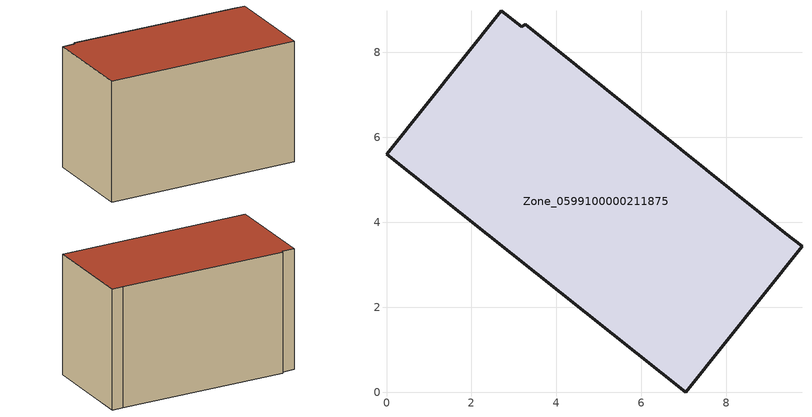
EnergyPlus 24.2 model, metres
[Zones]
Zone_0599100000211875
 floor ground (C_G): 2.7,8.98 3.18,8.6 3.27,8.66 9.38,3.74 9.78,3.43 7.04,0 0,5.59 z0.48
 wall outside (C_F): 7.04,0 9.78,3.43 9.38,3.74 3.27,8.66 3.18,8.6 2.7,8.98 0,5.59 7.04,0 z0.48:6.12
 roof outside (C_R): 3.18,8.6 2.7,8.98 0,5.59 7.04,0 9.78,3.43 9.38,3.74 3.27,8.66 z6.12
[BUILDING]
Pand.0599100000211875: North Axis=0; Terrain=City; Loads Convergence Tolerance Value=0.04; Temperature Convergence Tolerance Value=0.4; Solar Distribution=FullExterior; Maximum Number of Warmup Days=25; Minimum Number of Warmup Days=1
[Site:Location]
Rotterdam.The.Hague.AP_ZH_NLD Design_Conditions: Latitude=51.96; Longitude=4.45; Time Zone=1; Elevation=-4.5
[SITE:GROUNDTEMPERATURE:BUILDINGSURFACE]
18, 18, 18, 18, 18, 18, 18, 18, 18, 18, 18, 18
[MATERIAL] Thermal Absorptance=0.9; Solar Absorptance=0.7; Visible Absorptance=0.7
Name | Roughness | Thickness | Conductivity | Density | Specific Heat
G.TC.1946-1964 | MediumSmooth | 0.15 | 1 | 540 | 1210
F.TC.1946-1964 | Rough | 0.3 | 0.857143 | 1920 | 840
R.TC.1946-1964 | MediumRough | 0.2 | 0.235294 | 1500 | 1000
[CONSTRUCTION]
C_G: G.TC.1946-1964
C_F: F.TC.1946-1964
C_R: R.TC.1946-1964
[ZONE]
Zone_0599100000211875: Type=1; Multiplier=1; Ceiling Height=Autocalculate; Volume=Autocalculate; Floor Area=autocalculate; Part of Total Floor Area=Yes
[ZONEINFILTRATION:DESIGNFLOWRATE]
Infil_Zone_0599100000211875: Zone or ZoneList or Space or SpaceList=Zone_0599100000211875; Schedule=AlwaysOn; Design Flow Rate Calculation Method=Flow/Area; Flow Rate per Floor Area=0.003; Constant Term Coefficient=1; Temperature Term Coefficient=0; Velocity Term Coefficient=0; Velocity Squared Term Coefficient=0
[HVACTEMPLATE:ZONE:IDEALLOADSAIRSYSTEM]
Zone_0599100000211875: Maximum Heating Supply Air Temperature=50; Minimum Cooling Supply Air Temperature=13; Maximum Heating Supply Air Humidity Ratio=0.0156; Minimum Cooling Supply Air Humidity Ratio=0.0077; Heating Limit=NoLimit; Cooling Limit=NoLimit; Dehumidification Control Type=ConstantSensibleHeatRatio; Cooling Sensible Heat Ratio=0.7; Dehumidification Setpoint=60; Humidification Control Type=None; Humidification Setpoint=30; Outdoor Air Method=None; Outdoor Air Flow Rate per Person=0.00944; Outdoor Air Flow Rate per Zone Floor Area=0; Outdoor Air Flow Rate per Zone=0; Demand Controlled Ventilation Type=None; Outdoor Air Economizer Type=NoEconomizer; Heat Recovery Type=None; Sensible Heat Recovery Effectiveness=0.7; Latent Heat Recovery Effectiveness=0.65
[ZONECONTROL:THERMOSTAT]
ThermostatControl_Zone_0599100000211875: Zone or ZoneList=Zone_0599100000211875; Control Type Schedule=DualSetpointControlType; Control 1=Thermostat_Zone_0599100000211875; Temperature Difference Between Cutout And Setpoint=0
[THERMOSTATSETPOINT:DUALSETPOINT]
Thermostat_Zone_0599100000211875: Heating Setpoint Temperature Schedule=HeatingSetpoint_Zone_0599100000211875; Cooling Setpoint Temperature Schedule=CoolingSetpoint_Zone_0599100000211875
[SCHEDULE:COMPACT]
HeatingSetpoint_Zone_0599100000211875: Through: 12/31, For: AllDays, Until: 24:00, 21
CoolingSetpoint_Zone_0599100000211875: Through: 12/31, For: AllDays, Until: 24:00, 24
DualSetpointControlType: Through: 12/31, For: AllDays, Until: 24:00, 4
AlwaysOn: Through: 12/31, For: AllDays, Until: 24:00, 1
